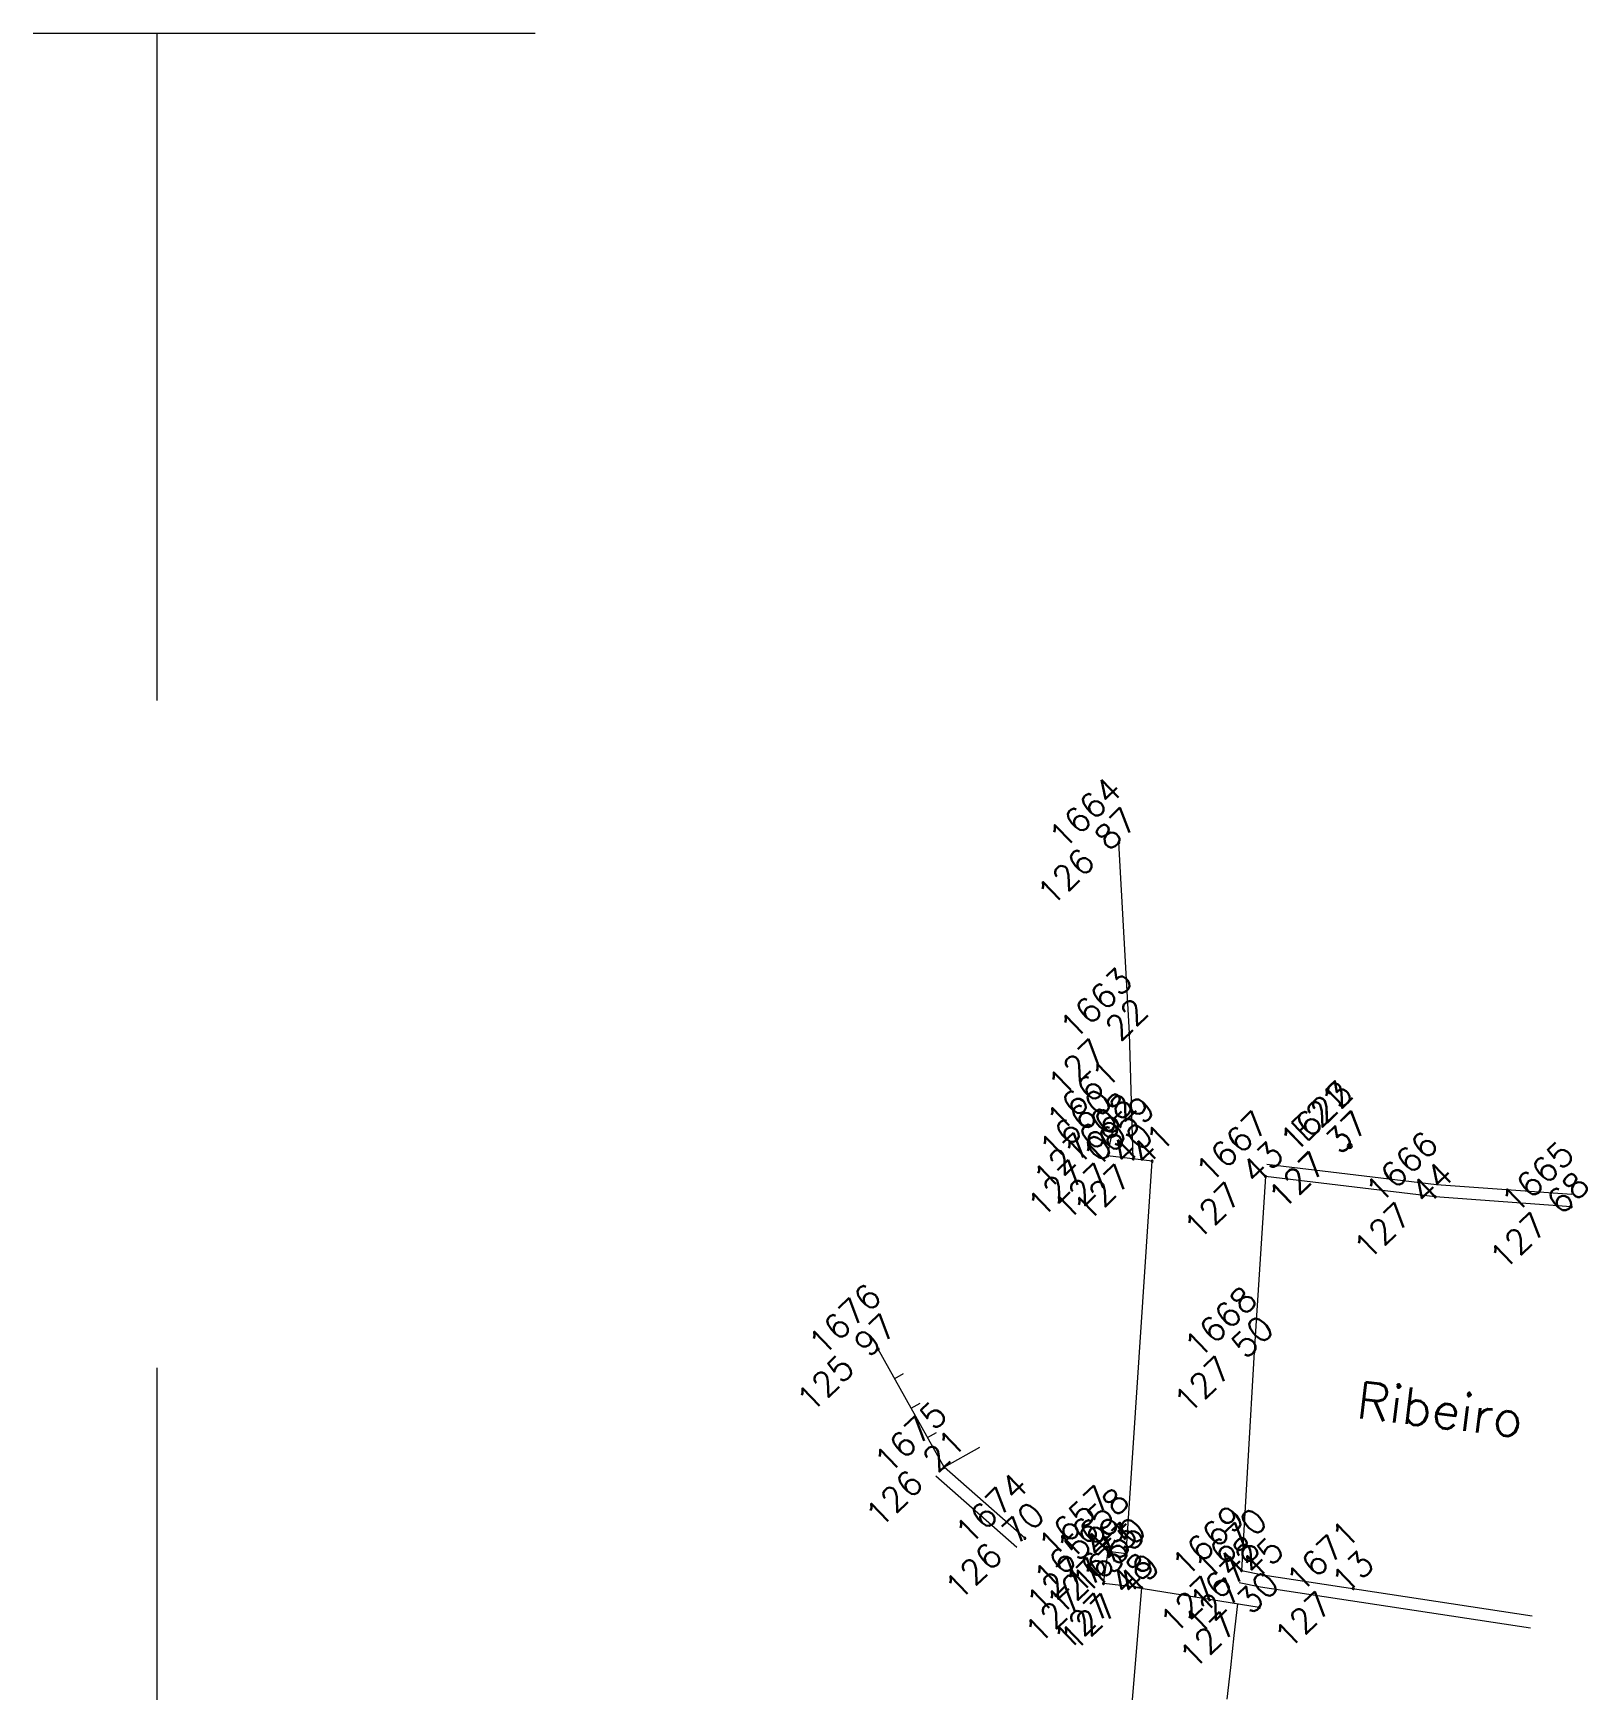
# Model space of a CAD drawing. Header units: millimetres. Extents: x -16 to 1007, y 828 to 1356.
# Drawn here: x 532.82 to 570.92, y 1105.4 to 1146.02 of the extents above; entities that cross this region are included whole.
import ezdxf
from ezdxf.enums import TextEntityAlignment as Align

# ---------------------------------------------------------------- set-up
doc = ezdxf.new("R2010")
doc.units = ezdxf.units.MM
doc.header["$LTSCALE"] = 4
for name, pattern in [('CONTINUOUS1', [0, 0, 0]), ('DASHED', [0.75, 0.5, -0.25]), ('DGN2', [8.182077, 4.091038, -4.091038])]:
    doc.linetypes.add(name, pattern=pattern)
doc.layers.get('0').update_dxf_attribs({"linetype": 'CONTINUOUS1', "lineweight": 0})
doc.layers.add('1', color=1, linetype='DASHED', lineweight=0, true_color=0xff0000)
doc.layers.add('53', color=3, linetype='CONTINUOUS1', lineweight=0, true_color=0x00ff00)
for name, color, linetype, lineweight in [('10', 7, 'CONTINUOUS1', 0), ('13', 7, 'CONTINUOUS1', 0), ('4', 7, 'CONTINUOUS1', 0)]:
    doc.layers.add(name, color=color, linetype=linetype, lineweight=lineweight)
doc.styles.get("Standard").update_dxf_attribs({"font": 'txt_____.ttf'})

msp = doc.modelspace()

# ---------------------------------------------------------------- linework, layer by layer
at = {"linetype": 'Continuous', "lineweight": 0}
for points in [[(570.529, 1117.243), (567.197, 1117.485), (563.035, 1117.983), (562.756, 1113.683), (562.449, 1108.323), (562.97, 1108.217), (569.577, 1107.211)], [(557.137, 1109.113), (555.156, 1110.858)]]:
    msp.add_lwpolyline(points, dxfattribs=at)
at = {"layer": '1', "linetype": 'DGN2', "lineweight": 0}
for p, q in [((532.819, 1146.018), (545.132, 1146.018)), ((535.853, 1146.018), (535.853, 1027.528)), ((567.226, 1117.784), (563.071, 1118.281)), ((570.551, 1117.542), (567.226, 1117.784)), ((556.939, 1108.888), (554.957, 1110.633)), ((562.389, 1108.029), (562.917, 1107.921)), ((562.917, 1107.921), (569.532, 1106.915))]:
    msp.add_line(p, q, dxfattribs=at)
at = {"layer": '10', "linetype": 'Continuous', "lineweight": 0}
for points in [[(559.795, 1118.418), (559.705, 1121.5), (559.44, 1126.17)], [(556.116, 1096.134), (558.034, 1098.461), (559.584, 1102.907), (560.002, 1107.897), (559.064, 1108.007), (559.175, 1108.801), (559.623, 1108.744), (560.258, 1118.358), (559.166, 1118.494), (559.302, 1119.164)], [(562.884, 1107.416), (559.831, 1107.905)], [(562.095, 1105.167), (562.183, 1105.947), (562.27, 1106.726), (562.358, 1107.506), (562.358, 1107.506), (562.358, 1107.506)]]:
    msp.add_lwpolyline(points, dxfattribs=at)
at = {"layer": '13', "linetype": 'Continuous', "lineweight": 0}
for points in [[(559.422, 1126.153, 1), (559.458, 1126.188, 1), (559.422, 1126.153, 1)], [(559.687, 1121.482, 1), (559.723, 1121.517, 1), (559.687, 1121.482, 1)], [(559.284, 1119.146, 1), (559.32, 1119.181, 1), (559.284, 1119.146, 1)], [(565.085, 1118.716, 1), (565.121, 1118.751, 1), (565.085, 1118.716, 1)], [(565.088, 1118.713, 1), (565.124, 1118.747, 1), (565.088, 1118.713, 1)], [(559.148, 1118.477, 1), (559.184, 1118.512, 1), (559.148, 1118.477, 1)], [(559.777, 1118.4, 1), (559.813, 1118.435, 1), (559.777, 1118.4, 1)], [(560.24, 1118.34, 1), (560.276, 1118.375, 1), (560.24, 1118.34, 1)], [(563.017, 1117.966, 1), (563.053, 1118.001, 1), (563.017, 1117.966, 1)], [(567.179, 1117.468, 1), (567.215, 1117.503, 1), (567.179, 1117.468, 1)], [(570.511, 1117.225, 1), (570.547, 1117.26, 1), (570.511, 1117.225, 1)], [(553.524, 1113.735, 1), (553.56, 1113.77, 1), (553.524, 1113.735, 1)], [(562.738, 1113.666, 1), (562.774, 1113.701, 1), (562.738, 1113.666, 1)], [(555.138, 1110.841, 1), (555.174, 1110.876, 1), (555.138, 1110.841, 1)], [(557.119, 1109.096, 1), (557.155, 1109.131, 1), (557.119, 1109.096, 1)], [(559.157, 1108.784, 1), (559.193, 1108.819, 1), (559.157, 1108.784, 1)], [(559.605, 1108.727, 1), (559.641, 1108.761, 1), (559.605, 1108.727, 1)], [(562.431, 1108.306, 1), (562.467, 1108.34, 1), (562.431, 1108.306, 1)], [(562.952, 1108.199, 1), (562.988, 1108.234, 1), (562.952, 1108.199, 1)], [(559.046, 1107.989, 1), (559.082, 1108.024, 1), (559.046, 1107.989, 1)], [(559.813, 1107.887, 1), (559.849, 1107.922, 1), (559.813, 1107.887, 1)], [(559.984, 1107.88, 1), (560.02, 1107.914, 1), (559.984, 1107.88, 1)], [(565.166, 1107.863, 1), (565.202, 1107.897, 1), (565.166, 1107.863, 1)], [(562.866, 1107.398, 1), (562.902, 1107.433, 1), (562.866, 1107.398, 1)]]:
    msp.add_lwpolyline(points, format="xyb", dxfattribs=at)
at = {"layer": '4', "linetype": 'Continuous', "lineweight": 0}
for points in [[(555.156, 1110.858), (553.542, 1113.753)], [(553.946, 1113.029), (554.164, 1113.151)], [(554.349, 1112.305), (554.567, 1112.427)], [(554.752, 1111.582), (554.971, 1111.704)], [(555.156, 1110.858), (556.029, 1111.345)]]:
    msp.add_lwpolyline(points, dxfattribs=at)
at = {"layer": '53', "linetype": 'Continuous', "lineweight": 0}
for points in [[(559.422, 1126.153, 1), (559.458, 1126.188, 1), (559.422, 1126.153, 1)], [(559.687, 1121.482, 1), (559.723, 1121.517, 1), (559.687, 1121.482, 1)], [(559.284, 1119.146, 1), (559.32, 1119.181, 1), (559.284, 1119.146, 1)], [(565.058, 1118.69, 1), (565.148, 1118.777, 1), (565.058, 1118.69, 1)], [(565.085, 1118.716, 1), (565.121, 1118.751, 1), (565.085, 1118.716, 1)], [(565.088, 1118.713, 1), (565.124, 1118.747, 1), (565.088, 1118.713, 1)], [(559.148, 1118.477, 1), (559.184, 1118.512, 1), (559.148, 1118.477, 1)], [(559.777, 1118.4, 1), (559.813, 1118.435, 1), (559.777, 1118.4, 1)], [(560.24, 1118.34, 1), (560.276, 1118.375, 1), (560.24, 1118.34, 1)], [(563.017, 1117.966, 1), (563.053, 1118.001, 1), (563.017, 1117.966, 1)], [(567.179, 1117.468, 1), (567.215, 1117.503, 1), (567.179, 1117.468, 1)], [(570.511, 1117.225, 1), (570.547, 1117.26, 1), (570.511, 1117.225, 1)], [(553.524, 1113.735, 1), (553.56, 1113.77, 1), (553.524, 1113.735, 1)], [(562.738, 1113.666, 1), (562.774, 1113.701, 1), (562.738, 1113.666, 1)], [(555.138, 1110.841, 1), (555.174, 1110.876, 1), (555.138, 1110.841, 1)], [(557.119, 1109.096, 1), (557.155, 1109.131, 1), (557.119, 1109.096, 1)], [(559.157, 1108.784, 1), (559.193, 1108.819, 1), (559.157, 1108.784, 1)], [(559.605, 1108.727, 1), (559.641, 1108.761, 1), (559.605, 1108.727, 1)], [(562.431, 1108.306, 1), (562.467, 1108.34, 1), (562.431, 1108.306, 1)], [(562.952, 1108.199, 1), (562.988, 1108.234, 1), (562.952, 1108.199, 1)], [(559.046, 1107.989, 1), (559.082, 1108.024, 1), (559.046, 1107.989, 1)], [(559.813, 1107.887, 1), (559.849, 1107.922, 1), (559.813, 1107.887, 1)], [(559.984, 1107.88, 1), (560.02, 1107.914, 1), (559.984, 1107.88, 1)], [(565.166, 1107.863, 1), (565.202, 1107.897, 1), (565.166, 1107.863, 1)], [(562.866, 1107.398, 1), (562.902, 1107.433, 1), (562.866, 1107.398, 1)]]:
    msp.add_lwpolyline(points, format="xyb", dxfattribs=at)

# ---------------------------------------------------------------- texts
at = {"layer": '10', "color": 7}
msp.add_text('Ribeiro', height=0.9, rotation=353.1742, dxfattribs=at).set_placement((567.374, 1112.718), align=Align.TOP_CENTER)
at = {"layer": '13', "linetype": 'Continuous', "lineweight": 0}
for s, p in [('126 87 ', (559.014, 1125.76)), ('127 22 ', (559.28, 1121.089)), ('127 08 ', (558.913, 1118.788)), ('127 37 ', (564.678, 1118.323)), ('127 37 ', (564.681, 1118.319)), ('127 09 ', (558.777, 1118.118)), ('127 40 ', (559.406, 1118.042)), ('127 41 ', (559.905, 1118.016)), ('127 43 ', (562.61, 1117.573)), ('127 44 ', (566.772, 1117.075)), ('127 68 ', (570.104, 1116.832)), ('125 97 ', (553.117, 1113.342)), ('127 50 ', (562.366, 1113.307)), ('126 21 ', (554.802, 1110.517)), ('126 70 ', (556.748, 1108.737)), ('127 49 ', (558.749, 1108.391)), ('127 50 ', (559.234, 1108.368)), ('127 48 ', (562.024, 1107.912)), ('127 15 ', (562.616, 1107.875)), ('127 13 ', (558.71, 1107.665)), ('127 48 ', (559.406, 1107.494)), ('127 49 ', (559.577, 1107.486)), ('127 13 ', (564.83, 1107.539)), ('127 30 ', (562.495, 1107.04))]:
    msp.add_text(s, height=0.6, rotation=44, dxfattribs=at).set_placement(p, align=Align.CENTER)
at = {"layer": '53', "linetype": 'Continuous', "lineweight": 0}
for s, p in [('1664', (558.824, 1126.688)), ('1663', (559.089, 1122.017)), ('1661', (558.759, 1119.751)), ('1660', (558.587, 1119.047)), ('1662', (559.18, 1118.935)), ('1622', (564.487, 1119.251)), ('1623', (564.491, 1119.248)), ('E21', (564.571, 1119.332)), ('1659', (559.643, 1118.875)), ('1667', (562.419, 1118.501)), ('1666', (566.582, 1118.003)), ('1665', (569.913, 1117.76)), ('1676', (552.927, 1114.27)), ('1668', (562.14, 1114.201)), ('1675', (554.54, 1111.376)), ('1674', (556.522, 1109.631)), ('1657', (558.559, 1109.319)), ('1658', (559.007, 1109.261)), ('1669', (561.834, 1108.841)), ('1670', (562.39, 1108.769)), ('1656', (558.448, 1108.524)), ('1673', (559.216, 1108.422)), ('1655', (559.386, 1108.414)), ('1671', (564.64, 1108.467)), ('1672', (562.268, 1107.933))]:
    msp.add_text(s, height=0.6, rotation=44, dxfattribs=at).set_placement(p, align=Align.CENTER)

doc.saveas('drawing.dxf')
